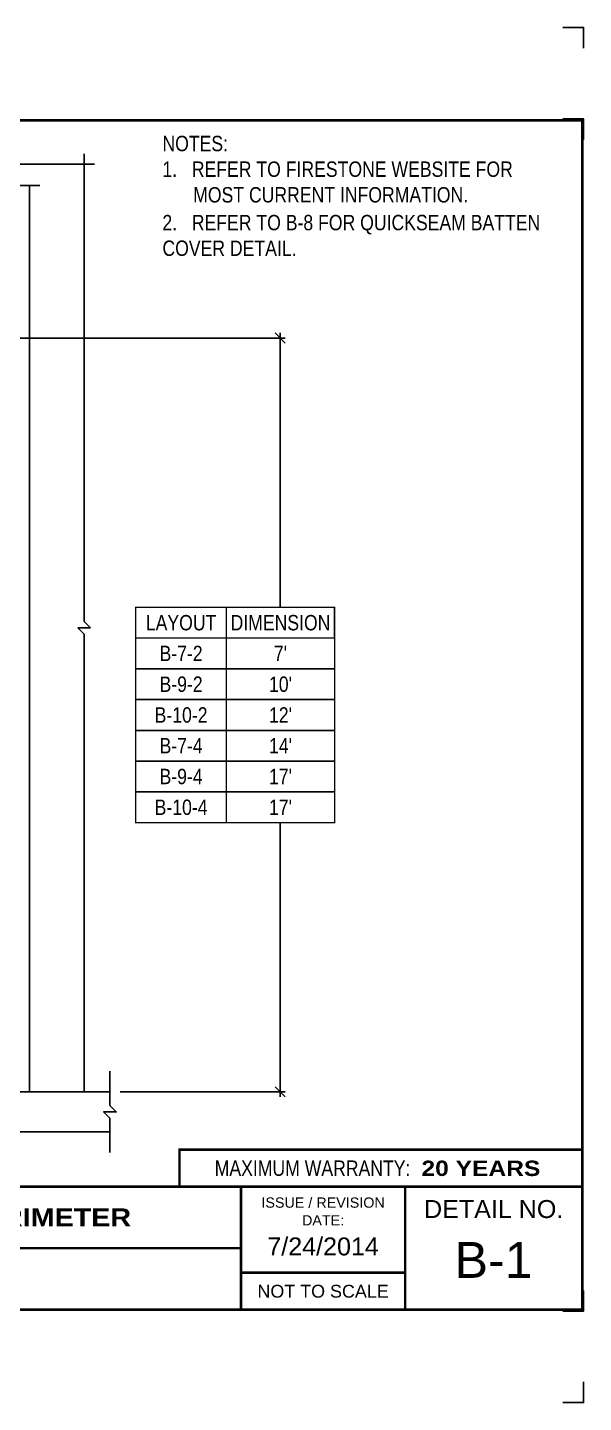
# Model space of a CAD drawing. Header units: inches. Extents: x 233.4 to 253.5, y -188.7 to -171.9.
# Drawn here: x 246.7 to 253.48, y -188.69 to -171.93 of the extents above; entities that cross this region are included whole.
import ezdxf
from ezdxf.enums import TextEntityAlignment as Align

# ---------------------------------------------------------------- set-up
doc = ezdxf.new("R2010")
doc.units = ezdxf.units.IN
doc.header["$MEASUREMENT"] = 0
doc.layers.get('0').update_dxf_attribs({"linetype": 'CONTINUOUS'})
doc.layers.get('DEFPOINTS').update_dxf_attribs({"linetype": 'CONTINUOUS'})
for name, color, linetype in [('FSBP-ANNO-NOTE', 7, 'CONTINUOUS'), ('FSBP-MEMBRANE', 7, 'CONTINUOUS'), ('FSBP-TTLB', 7, 'CONTINUOUS'), ('FSBP-TTLB-BORDER', 7, 'CONTINUOUS'), ('FSBP-TTLB-TEXT', 7, 'CONTINUOUS'), ('FSBP-WALL-CURB', 9, 'CONTINUOUS')]:
    doc.layers.add(name, color=color, linetype=linetype)
doc.styles.add('FSBP_ARIAL', font='arial.ttf')
doc.styles.add('FSBP_ARIAL_BOLD', font='')
doc.styles.add('FSBP_ARIAL_NAR', font='ARIALN.TTF')
doc.styles.get('FSBP_ARIAL_BOLD').set_extended_font_data('Arial Black')

# ---------------------------------------------------------------- blocks, each defined once
blk = doc.blocks.new('TTLB-EPDM_1')
at = {"layer": 'DEFPOINTS', "linetype": 'Continuous', "ltscale": 1.75}
for points in [[(20.01562500000003, 13.88083333333333), (20.01562500000003, 14.13083333333333), (19.76562500000003, 14.13083333333333)], [(20.01562500000003, -2.380833333333342), (20.01562500000003, -2.630833333333342), (19.76562500000003, -2.630833333333342)]]:
    blk.add_lwpolyline(points, dxfattribs=at)
at = {"layer": 'DEFPOINTS', "color": 1}
for points in [[(20.015625, 12.765625), (20.015625, 13.015625), (19.765625, 13.015625)], [(20.015625, -1.265625), (20.015625, -1.515625), (19.765625, -1.515625)]]:
    blk.add_lwpolyline(points, dxfattribs=at)
at = {"layer": 'FSBP-TTLB', "const_width": 0.03125}
blk.add_lwpolyline([(15.09028770518938, 0), (20, 0), (20, 0.4512598240669945), (15.09028770518938, 0.4512598240669945)], close=True, dxfattribs=at)
for points in [[(0, 0), (0, -1.5), (20, -1.5), (20, 0), (0, 0)], [(15.84028770518938, 0), (15.84028770518938, -1.5)], [(17.84110496735593, 0), (17.84110496735593, -1.5)], [(20, 0), (20, -1.5)], [(4.825208527206769, -0.75), (15.84028770518938, -0.75)], [(15.84028770518938, -1.048740175933006), (17.84110496735593, -1.048740175933006)]]:
    blk.add_lwpolyline(points, dxfattribs=at)
at = {"layer": 'FSBP-TTLB-BORDER', "const_width": 0.03125}
blk.add_lwpolyline([(20, 0), (20, 13), (0, 13), (0, 0)], dxfattribs=at)
at = {"layer": 'FSBP-TTLB-TEXT', "style": 'FSBP_ARIAL_NAR'}
blk.add_text('MAXIMUM WARRANTY:', height=0.1875, dxfattribs=at).set_placement((17.90516569312837, 0.2256299120335257), align=Align.MIDDLE_RIGHT)
at = {"layer": 'FSBP-TTLB-TEXT', "style": 'FSBP_ARIAL'}
for s, height, p in [('ISSUE / REVISION', 0.125, (16.84069633627263, -0.1938496373466023)), ('DETAIL NO.', 0.21875, (18.92055248367797, -0.2724398367368792)), ('DATE:', 0.125, (16.84069633627263, -0.409973105348854)), ('NOT TO SCALE', 0.15625, (16.84069633627263, -1.274370087966503))]:
    blk.add_text(s, height=height, dxfattribs=at).set_placement(p, align=Align.MIDDLE_CENTER)
at = {"layer": 'FSBP-TTLB-TEXT'}
for tag, height, style, p in [('MAXIMUM_WARRANTY', 0.1875, 'FSBP_ARIAL_BOLD', (18.03987100774941, 0.2240244307510579)), ('ACCPT_SYSTEMS', 0.21875, 'FSBP_ARIAL', (12.49438170418193, -1.125))]:
    blk.add_attdef(tag, text='', height=height, dxfattribs=dict(at, style=style)).set_placement(p, align=Align.MIDDLE_LEFT)
for tag, height, style, p in [('DETAIL_DESCP_LINE_1', 0.21875, 'FSBP_ARIAL_BOLD', (10.33118450231211, -0.3736318192489421)), ('ISSUE_REV_DATE', 0.21875, 'FSBP_ARIAL', (16.84069633627263, -0.7282559425942452)), ('DETAIL_NUMBER', 0.4375, 'FSBP_ARIAL', (18.91941590748775, -0.8931630692489421))]:
    blk.add_attdef(tag, text='', height=height, dxfattribs=dict(at, style=style)).set_placement(p, align=Align.MIDDLE_CENTER)
blk = doc.blocks.new('_OBLIQUE')
at = {"color": 0, "linetype": 'ByBlock'}
blk.add_line((-0.5, -0.5), (0.5, 0.5), dxfattribs=at)

msp = doc.modelspace()

# ---------------------------------------------------------------- linework, layer by layer
at = {"layer": 'FSBP-ANNO-NOTE'}
for p, q in [((249.7804919131966, -178.996040296413), (249.7804919131966, -175.652290296413)), ((243.9416716077559, -175.714790296413), (249.8429919131966, -175.714790296413)), ((250.4432470177624, -178.996040296413), (250.4432470177624, -179.371040296413)), ((248.0193571315061, -179.746040296413), (250.4432470177624, -179.746040296413)), ((248.0193571315061, -180.121040296413), (250.4432470177624, -180.121040296413)), ((248.0193571315061, -180.496040296413), (250.4432470177624, -180.496040296413)), ((248.0193571315061, -180.871040296413), (250.4432470177624, -180.871040296413)), ((248.0193571315061, -181.246040296413), (250.4432470177624, -181.246040296413)), ((249.7804919131966, -184.9647902964129), (249.7804919131966, -181.621040296413)), ((247.8292991724499, -184.9022902964129), (249.8429919131966, -184.9022902964129))]:
    msp.add_line(p, q, dxfattribs=at)
at = {"layer": 'FSBP-ANNO-NOTE', "const_width": 0.015625}
msp.add_lwpolyline([(248.0193571315061, -181.621040296413), (248.0193571315061, -178.996040296413), (250.4432470177624, -178.996040296413), (250.4432470177624, -181.621040296413)], close=True, dxfattribs=at)
for points in [[(249.1248571687398, -178.996040296413), (249.1248571687398, -181.621040296413)], [(248.0193571315061, -179.371040296413), (250.4432470177624, -179.371040296413)]]:
    msp.add_lwpolyline(points, dxfattribs=at)
at = {"layer": 'FSBP-MEMBRANE'}
for p, q in [((247.3897584156508, -173.4684145076916), (247.3897584156507, -179.1705774854833)), ((246.3851933520723, -173.5934145076915), (247.5147584156508, -173.5934145076916)), ((246.2136559678244, -173.8529413413129), (246.8479216077559, -173.8529413413129)), ((246.7229216077559, -173.8529413413129), (246.7229216077558, -184.902290296413)), ((247.4670333322196, -179.2478524020523), (247.3897584156508, -179.1705774854834)), ((247.4670333322196, -179.2478524020523), (247.3897584156508, -179.1705774854834)), ((247.3124834990818, -179.2478524020523), (247.4670333322196, -179.2478524020523)), ((247.3124834990818, -179.2478524020523), (247.3897584156508, -179.3251273186211)), ((247.3124834990819, -179.2478524020523), (247.4670333322196, -179.2478524020523)), ((247.3124834990819, -179.2478524020523), (247.3897584156508, -179.3251273186211)), ((247.3897584156508, -179.3251273186211), (247.3897584156508, -184.902290296413)), ((247.3897584156508, -179.3251273186211), (247.3897584156508, -184.902290296413))]:
    msp.add_line(p, q, dxfattribs=at)
at = {"layer": 'FSBP-WALL-CURB'}
for p, q in [((241.3166716077559, -184.902290296413), (247.7042991724499, -184.9022902964129)), ((244.0501965243247, -185.392296162774), (247.7042991724497, -185.392296162774))]:
    msp.add_line(p, q, dxfattribs=at)
msp.add_lwpolyline([(247.7042991724497, -185.642296162774), (247.7042991724497, -185.2245681461623), (247.6270242558809, -185.1472932295935), (247.7815740890186, -185.1472932295935), (247.7042991724497, -185.0700183130246), (247.7042991724499, -184.652290296413)], dxfattribs=at)

# ---------------------------------------------------------------- block references
ref = msp.add_blockref('TTLB-EPDM_1', (233.4627011304548, -186.0590378368975))
ref.add_attrib('DETAIL_DESCP_LINE_1', 'QUICKSEAM BATTEN COVER AT "T" PERIMETER', dxfattribs={"layer": 'FSBP-TTLB-TEXT', "height": 0.21875, "style": 'FSBP_ARIAL_BOLD'}).set_placement((243.7938856327669, -186.4326696561464), align=Align.MIDDLE_CENTER)
ref.add_attrib('ISSUE_REV_DATE', '7/24/2014', dxfattribs={"layer": 'FSBP-TTLB-TEXT', "height": 0.21875, "style": 'FSBP_ARIAL'}).set_placement((250.3033974667274, -186.7872937794917), align=Align.MIDDLE_CENTER)
ref.add_attrib('DETAIL_NUMBER', 'B-1', dxfattribs={"layer": 'FSBP-TTLB-TEXT', "height": 0.4375, "style": 'FSBP_ARIAL'}).set_placement((252.3821170379425, -186.9522009061464), align=Align.MIDDLE_CENTER)
ref.add_attrib('MAXIMUM_WARRANTY', '20 YEARS', dxfattribs={"layer": 'FSBP-TTLB-TEXT', "height": 0.1875, "style": 'FSBP_ARIAL_BOLD'}).set_placement((251.5025721382042, -185.8350134061464), align=Align.MIDDLE_LEFT)
at = {"layer": 'FSBP-ANNO-NOTE', "xscale": 0.125, "yscale": 0.125, "zscale": 0.125}
for p, rotation in [((249.7804919131966, -175.714790296413), 90), ((249.7804919131966, -184.9022902964129), 270)]:
    msp.add_blockref('_OBLIQUE', p, dxfattribs=dict(at, rotation=rotation))

# ---------------------------------------------------------------- texts
at = {"layer": 'FSBP-ANNO-NOTE', "style": 'FSBP_ARIAL_NAR'}
for s, p in [('LAYOUT', (248.5721071501229, -179.183540296413)), ('DIMENSION', (249.7840520932511, -179.183540296413)), ('B-7-2', (248.5721071501229, -179.558540296413)), ("7'", (249.7840520932511, -179.558540296413)), ('B-9-2', (248.5721071501229, -179.933540296413)), ("10'", (249.7840520932511, -179.933540296413)), ('B-10-2', (248.5721071501229, -180.308540296413)), ("12'", (249.7840520932511, -180.308540296413)), ('B-7-4', (248.5721071501229, -180.683540296413)), ("14'", (249.7840520932511, -180.683540296413)), ('B-9-4', (248.5721071501229, -181.058540296413)), ("17'", (249.7840520932511, -181.058540296413)), ('B-10-4', (248.5721071501229, -181.433540296413)), ("17'", (249.7840520932511, -181.433540296413))]:
    msp.add_text(s, height=0.1875, dxfattribs=at).set_placement(p, align=Align.MIDDLE_CENTER)
at = {"layer": 'FSBP-ANNO-NOTE', "insert": (248.3444447497895, -173.2488073462591), "char_height": 0.1875, "attachment_point": 1, "style": 'FSBP_ARIAL_NAR'}
msp.add_mtext_dynamic_manual_height_columns('NOTES:\\P\\pi-0.375,l0.375;1.   REFER TO FIRESTONE WEBSITE FOR MOST CURRENT INFORMATION.\\P\\pi0,l0;{\\H0.083333x;\\P\\pi-0.375,l0.375;}2.   REFER TO B-8 FOR QUICKSEAM BATTEN\\P\\pi0;COVER DETAIL.', width=4.759090430048673, gutter_width=5, heights=[1.6454623531572], dxfattribs=at)

doc.saveas('drawing.dxf')
